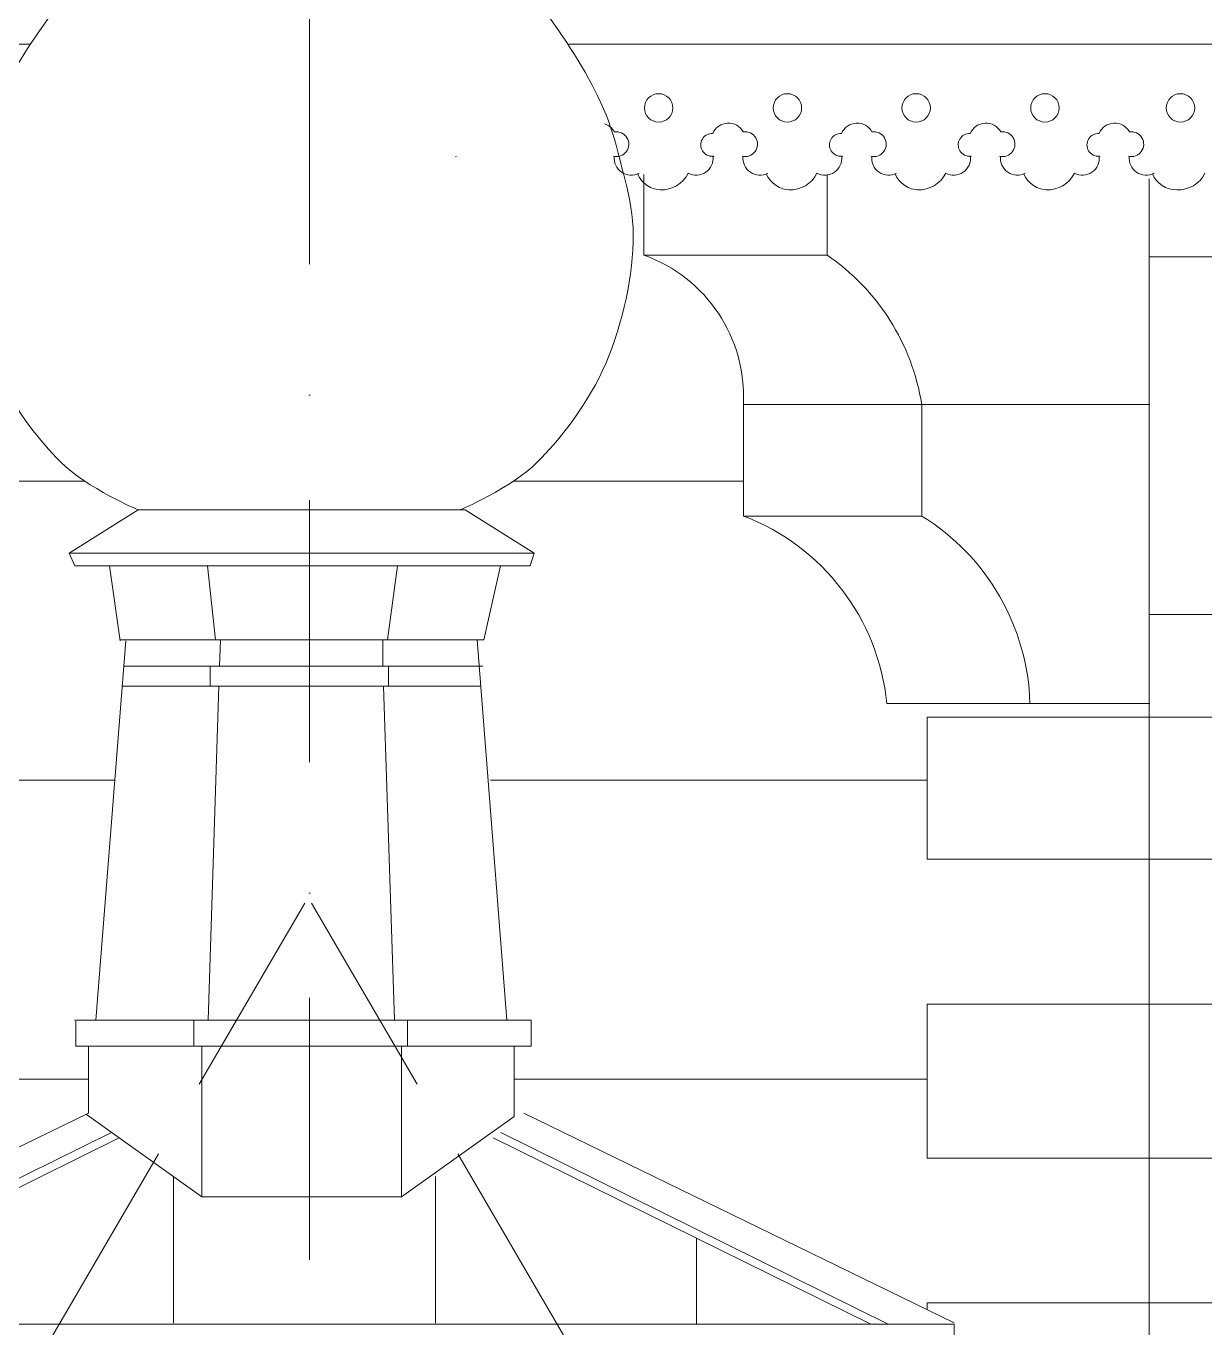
# Model space of a CAD drawing. Header units: millimetres. Extents: x 2399 to 111977, y 1313 to 59551.
# Drawn here: x 15164 to 16752, y 41898 to 43652 of the extents above; entities that cross this region are included whole.
import ezdxf

# ---------------------------------------------------------------- set-up
doc = ezdxf.new("R2010")
doc.units = ezdxf.units.MM
doc.linetypes.add('Невидимая', pattern=[391.222223, 282.222223, -109])
doc.linetypes.add('Штрихпунктирная', pattern=[670.277762, 352.777767, -176.388884, 0, -141.111112])
doc.layers.add('hatch1', color=7, linetype='Continuous', lineweight=20, true_color=0x6a6a6a)
doc.layers.add('main line', color=7, linetype='Continuous', lineweight=13)

msp = doc.modelspace()

# ---------------------------------------------------------------- linework, layer by layer
at = {"layer": 'hatch1', "color": 251, "linetype": 'Невидимая', "lineweight": 20, "true_color": 0x6a6a6a}
for p, q in [((15002.4428, 41550.863), (15546.8098, 42484.1677)), ((16084.5585, 41550.863), (15540.1915, 42484.1677))]:
    msp.add_line(p, q, dxfattribs=at)
at = {"layer": 'main line', "color": 7, "linetype": 'Штрихпунктирная', "lineweight": 13}
msp.add_line((15545.2827, 57761.4746), (15545.2827, 33588.1714), dxfattribs=at)
at = {"layer": 'main line', "color": 7, "linetype": 'Continuous', "lineweight": 13}
for p, q in [((11583.8755, 43627.3017), (15169.6241, 43627.3017)), ((15893.1107, 43627.3017), (19494.0329, 43627.3017)), ((15995.6157, 43343.0785), (15995.6157, 43451.7635)), ((16242.4555, 43343.0785), (16242.4555, 43451.7635)), ((16676.5909, 43445.6337), (16676.5909, 40722.3835)), ((16242.4555, 43343.0785), (15995.6157, 43343.0785)), ((16677.3808, 43340.5942), (16969.3407, 43340.5942)), ((16677.3808, 43141.7935), (16129.7916, 43141.7935)), ((16129.7916, 42991.7131), (16129.7916, 43141.7935)), ((16370.0902, 42991.7131), (16370.0902, 43141.7935)), ((14958.4114, 43038.6601), (15242.6365, 43038.6601)), ((16129.7916, 43038.6601), (15820.0983, 43038.6601)), ((15314.3786, 43000.0721), (15221.5652, 42941.4861)), ((15314.3786, 43000.0721), (15755.0197, 43000.0721)), ((15755.0197, 43000.0721), (15848.1657, 42941.4861)), ((16370.0902, 42991.7131), (16129.7916, 42991.7131)), ((15221.5652, 42941.4861), (15229.1128, 42924.5046)), ((15221.5652, 42941.4861), (15848.1657, 42941.4861)), ((15842.8247, 42924.5046), (15848.1657, 42941.4861)), ((15229.1128, 42924.5046), (15842.8247, 42924.5046)), ((15276.1056, 42924.5046), (15290.1333, 42823.5051)), ((15418.7513, 42824.9079), (15407.7926, 42924.5046)), ((15650.4056, 42824.9079), (15663.7125, 42924.5046)), ((15780.4014, 42824.9079), (15802.8457, 42924.5046)), ((16977.3808, 42859.2118), (16677.3808, 42859.2118)), ((15297.8655, 42823.5273), (15257.5185, 42313.0115)), ((15780.4014, 42824.9079), (15290.1333, 42824.9079)), ((15424.1685, 42789.402), (15425.3217, 42824.9079)), ((15644.2254, 42789.402), (15644.2254, 42824.9079)), ((15771.406, 42824.8822), (15811.0341, 42313.0115)), ((15295.1685, 42789.402), (15778.6776, 42789.402)), ((15411.7064, 42762.7765), (15411.7064, 42789.402)), ((15651.9711, 42762.7765), (15651.9711, 42789.402)), ((15293.0642, 42762.7765), (15776.2142, 42762.7765)), ((15408.6955, 42313.0115), (15423.3037, 42762.7765)), ((15659.6984, 42313.0115), (15645.0902, 42762.7765)), ((16677.3808, 42739.2235), (16323.1004, 42739.2235)), ((16377.3808, 42720.8545), (16977.3808, 42720.8545)), ((16377.3808, 42720.8545), (16377.3808, 42529.3851)), ((14710.8222, 42636.0902), (15283.052, 42636.0902)), ((16377.3808, 42636.0902), (15789.3669, 42636.0902)), ((16377.3808, 42529.3851), (16977.3808, 42529.3851)), ((16979.7001, 42334.5065), (16377.3808, 42334.5065)), ((16377.3808, 42334.5065), (16377.3808, 42126.8152)), ((15228.8317, 42313.0115), (15844.0015, 42313.0115)), ((15230.4548, 42277.3024), (15230.4548, 42311.3883)), ((15389.7028, 42277.7174), (15389.7028, 42313.0115)), ((15677.5498, 42277.3024), (15677.5498, 42313.0115)), ((15844.0015, 42277.3024), (15844.0015, 42313.0115)), ((15230.4548, 42277.8016), (15844.0015, 42277.8016)), ((15247.5589, 42187.4902), (15247.5589, 42277.8016)), ((15400.222, 42074.7948), (15400.222, 42277.8016)), ((15669.1762, 42074.7948), (15669.1762, 42277.8016)), ((15821.1213, 42183.2161), (15821.1213, 42277.8016)), ((14710.8222, 42233.5202), (15247.5589, 42233.5202)), ((16377.3808, 42233.5202), (15821.1213, 42233.5202)), ((14667.9212, 41905.4422), (15247.5589, 42187.4902)), ((15244.9174, 42185.5912), (15400.222, 42074.7948)), ((15669.1762, 42074.7948), (15821.1213, 42183.2161)), ((16413.877, 41905.4422), (15834.2393, 42187.4902)), ((14756.8088, 41903.2517), (15278.5293, 42161.6121)), ((15288.8663, 42154.2375), (14780.4533, 41903.2517)), ((15792.9318, 42154.2375), (16301.3449, 41903.2517)), ((16324.9894, 41903.2517), (15803.2689, 42161.6121)), ((16377.3808, 42126.8152), (16977.3808, 42126.8152)), ((15361.9448, 42102.1023), (15361.9448, 41904.9221)), ((15715.1706, 42102.1023), (15715.1706, 41904.9221)), ((15400.222, 42074.7948), (15669.1762, 42074.7948)), ((16066.5742, 42019.1498), (16066.5742, 41903.2517)), ((16979.7001, 41931.9366), (16377.3808, 41931.9366)), ((16377.3808, 41931.9366), (16377.3808, 41923.201)), ((14667.9212, 41903.2517), (16413.877, 41903.2517)), ((16413.877, 41903.2517), (16413.877, 41881.3651))]:
    msp.add_line(p, q, dxfattribs=at)
at = {"layer": 'main line', "color": 7, "linetype": 'Continuous', "lineweight": 13, "flags": 128}
for points in [[(15954.7737, 43476.1599, 1.219803903), (15956.2041, 43508.8418, 0.199841673), (15942.6825, 43519.8713)], [(15954.7737, 43476.1599, 1.219803903), (15956.2041, 43508.8418, 0.199841673), (15942.6825, 43519.8713)], [(15954.7737, 43476.1599, 1.219803903), (15956.2041, 43508.8418, 0.199841673), (15942.6825, 43519.8713)], [(15954.7737, 43476.1599, 1.219803903), (15956.2041, 43508.8418, 0.199841673), (15942.6825, 43519.8713)], [(15954.7737, 43476.1599, 1.219803903), (15956.2041, 43508.8418, 0.199841673), (15942.6825, 43519.8713)], [(15954.7737, 43476.1599, 1.219803903), (15956.2041, 43508.8418, 0.199841673), (15942.6825, 43519.8713)], [(16128.1857, 43476.1599, 1.219803903), (16129.6161, 43508.8418, 0.63216014), (16088.6521, 43506.8436, 1.067465283), (16088.8868, 43476.1599, -0.60309642), (16055.4951, 43453.3936)], [(16128.1857, 43476.1599, 1.219803903), (16129.6161, 43508.8418, 0.63216014), (16088.6521, 43506.8436, 1.067465283), (16088.8868, 43476.1599, -0.60309642), (16055.4951, 43453.3936)], [(16128.1857, 43476.1599, 1.219803903), (16129.6161, 43508.8418, 0.63216014), (16088.6521, 43506.8436, 1.067465283), (16088.8868, 43476.1599, -0.60309642), (16055.4951, 43453.3936)], [(16128.1857, 43476.1599, 1.219803903), (16129.6161, 43508.8418, 0.63216014), (16088.6521, 43506.8436, 1.067465283), (16088.8868, 43476.1599, -0.60309642), (16055.4951, 43453.3936)], [(16128.1857, 43476.1599, 1.219803903), (16129.6161, 43508.8418, 0.63216014), (16088.6521, 43506.8436, 1.067465283), (16088.8868, 43476.1599, -0.60309642), (16055.4951, 43453.3936)], [(16128.1857, 43476.1599, 1.219803903), (16129.6161, 43508.8418, 0.63216014), (16088.6521, 43506.8436, 1.067465283), (16088.8868, 43476.1599, -0.60309642), (16055.4951, 43453.3936)], [(16301.5976, 43476.1599, 1.219803903), (16303.0281, 43508.8418, 0.63216014), (16262.064, 43506.8436, 1.067465283), (16262.2988, 43476.1599, -0.60309642), (16228.907, 43453.3936)], [(16301.5976, 43476.1599, 1.219803903), (16303.0281, 43508.8418, 0.63216014), (16262.064, 43506.8436, 1.067465283), (16262.2988, 43476.1599, -0.60309642), (16228.907, 43453.3936)], [(16301.5976, 43476.1599, 1.219803903), (16303.0281, 43508.8418, 0.63216014), (16262.064, 43506.8436, 1.067465283), (16262.2988, 43476.1599, -0.60309642), (16228.907, 43453.3936)], [(16301.5976, 43476.1599, 1.219803903), (16303.0281, 43508.8418, 0.63216014), (16262.064, 43506.8436, 1.067465283), (16262.2988, 43476.1599, -0.60309642), (16228.907, 43453.3936)], [(16301.5976, 43476.1599, 1.219803903), (16303.0281, 43508.8418, 0.63216014), (16262.064, 43506.8436, 1.067465283), (16262.2988, 43476.1599, -0.60309642), (16228.907, 43453.3936)], [(16301.5976, 43476.1599, 1.219803903), (16303.0281, 43508.8418, 0.63216014), (16262.064, 43506.8436, 1.067465283), (16262.2988, 43476.1599, -0.60309642), (16228.907, 43453.3936)], [(16475.0096, 43476.1599, 1.219803903), (16476.44, 43508.8418, 0.63216014), (16435.476, 43506.8436, 1.067465283), (16435.7108, 43476.1599, -0.60309642), (16402.319, 43453.3936)], [(16475.0096, 43476.1599, 1.219803903), (16476.44, 43508.8418, 0.63216014), (16435.476, 43506.8436, 1.067465283), (16435.7108, 43476.1599, -0.60309642), (16402.319, 43453.3936)], [(16475.0096, 43476.1599, 1.219803903), (16476.44, 43508.8418, 0.63216014), (16435.476, 43506.8436, 1.067465283), (16435.7108, 43476.1599, -0.60309642), (16402.319, 43453.3936)], [(16475.0096, 43476.1599, 1.219803903), (16476.44, 43508.8418, 0.63216014), (16435.476, 43506.8436, 1.067465283), (16435.7108, 43476.1599, -0.60309642), (16402.319, 43453.3936)], [(16475.0096, 43476.1599, 1.219803903), (16476.44, 43508.8418, 0.63216014), (16435.476, 43506.8436, 1.067465283), (16435.7108, 43476.1599, -0.60309642), (16402.319, 43453.3936)], [(16475.0096, 43476.1599, 1.219803903), (16476.44, 43508.8418, 0.63216014), (16435.476, 43506.8436, 1.067465283), (16435.7108, 43476.1599, -0.60309642), (16402.319, 43453.3936)], [(16648.4216, 43476.1599, 1.219803903), (16649.852, 43508.8418, 0.63216014), (16608.888, 43506.8436, 1.067465283), (16609.1227, 43476.1599, -0.60309642), (16575.731, 43453.3936)], [(16648.4216, 43476.1599, 1.219803903), (16649.852, 43508.8418, 0.63216014), (16608.888, 43506.8436, 1.067465283), (16609.1227, 43476.1599, -0.60309642), (16575.731, 43453.3936)], [(16648.4216, 43476.1599, 1.219803903), (16649.852, 43508.8418, 0.63216014), (16608.888, 43506.8436, 1.067465283), (16609.1227, 43476.1599, -0.60309642), (16575.731, 43453.3936)], [(16648.4216, 43476.1599, 1.219803903), (16649.852, 43508.8418, 0.63216014), (16608.888, 43506.8436, 1.067465283), (16609.1227, 43476.1599, -0.60309642), (16575.731, 43453.3936)], [(16648.4216, 43476.1599, 1.219803903), (16649.852, 43508.8418, 0.63216014), (16608.888, 43506.8436, 1.067465283), (16609.1227, 43476.1599, -0.60309642), (16575.731, 43453.3936)], [(16648.4216, 43476.1599, 1.219803903), (16649.852, 43508.8418, 0.63216014), (16608.888, 43506.8436, 1.067465283), (16609.1227, 43476.1599, -0.60309642), (16575.731, 43453.3936)], [(15743.2606, 43476.1599, -0.017938026), (15742.0893, 43475.916)], [(15743.2606, 43476.1599, -0.017938026), (15742.0893, 43475.916)], [(15743.2606, 43476.1599, -0.017938026), (15742.0893, 43475.916)], [(15743.2606, 43476.1599, -0.017938026), (15742.0893, 43475.916)], [(15743.2606, 43476.1599, -0.017938026), (15742.0893, 43475.916)], [(15743.2606, 43476.1599, -0.017938026), (15742.0893, 43475.916)], [(15955.9714, 43476.1599, 0.60309642), (15989.3632, 43453.3936)], [(15955.9714, 43476.1599, 0.60309642), (15989.3632, 43453.3936)], [(15955.9714, 43476.1599, 0.60309642), (15989.3632, 43453.3936)], [(15955.9714, 43476.1599, 0.60309642), (15989.3632, 43453.3936)], [(15955.9714, 43476.1599, 0.60309642), (15989.3632, 43453.3936)], [(15955.9714, 43476.1599, 0.60309642), (15989.3632, 43453.3936)], [(16090.0845, 43476.1599, -0.017938026), (16088.9132, 43475.916)], [(16090.0845, 43476.1599, -0.017938026), (16088.9132, 43475.916)], [(16090.0845, 43476.1599, -0.017938026), (16088.9132, 43475.916)], [(16090.0845, 43476.1599, -0.017938026), (16088.9132, 43475.916)], [(16090.0845, 43476.1599, -0.017938026), (16088.9132, 43475.916)], [(16090.0845, 43476.1599, -0.017938026), (16088.9132, 43475.916)], [(16129.3834, 43476.1599, 0.60309642), (16162.7751, 43453.3936)], [(16129.3834, 43476.1599, 0.60309642), (16162.7751, 43453.3936)], [(16129.3834, 43476.1599, 0.60309642), (16162.7751, 43453.3936)], [(16129.3834, 43476.1599, 0.60309642), (16162.7751, 43453.3936)], [(16129.3834, 43476.1599, 0.60309642), (16162.7751, 43453.3936)], [(16129.3834, 43476.1599, 0.60309642), (16162.7751, 43453.3936)], [(16263.4965, 43476.1599, -0.017938026), (16262.3252, 43475.916)], [(16263.4965, 43476.1599, -0.017938026), (16262.3252, 43475.916)], [(16263.4965, 43476.1599, -0.017938026), (16262.3252, 43475.916)], [(16263.4965, 43476.1599, -0.017938026), (16262.3252, 43475.916)], [(16263.4965, 43476.1599, -0.017938026), (16262.3252, 43475.916)], [(16263.4965, 43476.1599, -0.017938026), (16262.3252, 43475.916)], [(16302.7953, 43476.1599, 0.60309642), (16336.1871, 43453.3936)], [(16302.7953, 43476.1599, 0.60309642), (16336.1871, 43453.3936)], [(16302.7953, 43476.1599, 0.60309642), (16336.1871, 43453.3936)], [(16302.7953, 43476.1599, 0.60309642), (16336.1871, 43453.3936)], [(16302.7953, 43476.1599, 0.60309642), (16336.1871, 43453.3936)], [(16302.7953, 43476.1599, 0.60309642), (16336.1871, 43453.3936)], [(16436.9085, 43476.1599, -0.017938026), (16435.7371, 43475.916)], [(16436.9085, 43476.1599, -0.017938026), (16435.7371, 43475.916)], [(16436.9085, 43476.1599, -0.017938026), (16435.7371, 43475.916)], [(16436.9085, 43476.1599, -0.017938026), (16435.7371, 43475.916)], [(16436.9085, 43476.1599, -0.017938026), (16435.7371, 43475.916)], [(16436.9085, 43476.1599, -0.017938026), (16435.7371, 43475.916)], [(16476.2073, 43476.1599, 0.60309642), (16509.5991, 43453.3936)], [(16476.2073, 43476.1599, 0.60309642), (16509.5991, 43453.3936)], [(16476.2073, 43476.1599, 0.60309642), (16509.5991, 43453.3936)], [(16476.2073, 43476.1599, 0.60309642), (16509.5991, 43453.3936)], [(16476.2073, 43476.1599, 0.60309642), (16509.5991, 43453.3936)], [(16476.2073, 43476.1599, 0.60309642), (16509.5991, 43453.3936)], [(16610.3204, 43476.1599, -0.017938026), (16609.1491, 43475.916)], [(16610.3204, 43476.1599, -0.017938026), (16609.1491, 43475.916)], [(16610.3204, 43476.1599, -0.017938026), (16609.1491, 43475.916)], [(16610.3204, 43476.1599, -0.017938026), (16609.1491, 43475.916)], [(16610.3204, 43476.1599, -0.017938026), (16609.1491, 43475.916)], [(16610.3204, 43476.1599, -0.017938026), (16609.1491, 43475.916)], [(16649.6193, 43476.1599, 0.60309642), (16683.011, 43453.3936)], [(16649.6193, 43476.1599, 0.60309642), (16683.011, 43453.3936)], [(16649.6193, 43476.1599, 0.60309642), (16683.011, 43453.3936)], [(16649.6193, 43476.1599, 0.60309642), (16683.011, 43453.3936)], [(16649.6193, 43476.1599, 0.60309642), (16683.011, 43453.3936)], [(16649.6193, 43476.1599, 0.60309642), (16683.011, 43453.3936)], [(15987.2487, 43452.4088, 0.304535594), (16020.0221, 43431.0501)], [(15987.2487, 43452.4088, 0.304535594), (16020.0221, 43431.0501)], [(15987.2487, 43452.4088, 0.304535594), (16020.0221, 43431.0501)], [(15987.2487, 43452.4088, 0.304535594), (16020.0221, 43431.0501)], [(15987.2487, 43452.4088, 0.304535594), (16020.0221, 43431.0501)], [(15987.2487, 43452.4088, 0.304535594), (16020.0221, 43431.0501)], [(16017.5674, 43431.0501, 0.304535594), (16055.4951, 43453.3936)], [(16017.5674, 43431.0501, 0.304535594), (16055.4951, 43453.3936)], [(16017.5674, 43431.0501, 0.304535594), (16055.4951, 43453.3936)], [(16017.5674, 43431.0501, 0.304535594), (16055.4951, 43453.3936)], [(16017.5674, 43431.0501, 0.304535594), (16055.4951, 43453.3936)], [(16017.5674, 43431.0501, 0.304535594), (16055.4951, 43453.3936)], [(16160.6607, 43452.4088, 0.304535594), (16193.4341, 43431.0501)], [(16160.6607, 43452.4088, 0.304535594), (16193.4341, 43431.0501)], [(16160.6607, 43452.4088, 0.304535594), (16193.4341, 43431.0501)], [(16160.6607, 43452.4088, 0.304535594), (16193.4341, 43431.0501)], [(16160.6607, 43452.4088, 0.304535594), (16193.4341, 43431.0501)], [(16160.6607, 43452.4088, 0.304535594), (16193.4341, 43431.0501)], [(16190.9793, 43431.0501, 0.304535594), (16228.907, 43453.3936)], [(16190.9793, 43431.0501, 0.304535594), (16228.907, 43453.3936)], [(16190.9793, 43431.0501, 0.304535594), (16228.907, 43453.3936)], [(16190.9793, 43431.0501, 0.304535594), (16228.907, 43453.3936)], [(16190.9793, 43431.0501, 0.304535594), (16228.907, 43453.3936)], [(16190.9793, 43431.0501, 0.304535594), (16228.907, 43453.3936)], [(16334.0727, 43452.4088, 0.304535594), (16366.846, 43431.0501)], [(16334.0727, 43452.4088, 0.304535594), (16366.846, 43431.0501)], [(16334.0727, 43452.4088, 0.304535594), (16366.846, 43431.0501)], [(16334.0727, 43452.4088, 0.304535594), (16366.846, 43431.0501)], [(16334.0727, 43452.4088, 0.304535594), (16366.846, 43431.0501)], [(16334.0727, 43452.4088, 0.304535594), (16366.846, 43431.0501)], [(16364.3913, 43431.0501, 0.304535594), (16402.319, 43453.3936)], [(16364.3913, 43431.0501, 0.304535594), (16402.319, 43453.3936)], [(16364.3913, 43431.0501, 0.304535594), (16402.319, 43453.3936)], [(16364.3913, 43431.0501, 0.304535594), (16402.319, 43453.3936)], [(16364.3913, 43431.0501, 0.304535594), (16402.319, 43453.3936)], [(16364.3913, 43431.0501, 0.304535594), (16402.319, 43453.3936)], [(16507.4846, 43452.4088, 0.304535594), (16540.258, 43431.0501)], [(16507.4846, 43452.4088, 0.304535594), (16540.258, 43431.0501)], [(16507.4846, 43452.4088, 0.304535594), (16540.258, 43431.0501)], [(16507.4846, 43452.4088, 0.304535594), (16540.258, 43431.0501)], [(16507.4846, 43452.4088, 0.304535594), (16540.258, 43431.0501)], [(16507.4846, 43452.4088, 0.304535594), (16540.258, 43431.0501)], [(16537.8033, 43431.0501, 0.304535594), (16575.731, 43453.3936)], [(16537.8033, 43431.0501, 0.304535594), (16575.731, 43453.3936)], [(16537.8033, 43431.0501, 0.304535594), (16575.731, 43453.3936)], [(16537.8033, 43431.0501, 0.304535594), (16575.731, 43453.3936)], [(16537.8033, 43431.0501, 0.304535594), (16575.731, 43453.3936)], [(16537.8033, 43431.0501, 0.304535594), (16575.731, 43453.3936)], [(16680.8966, 43452.4088, 0.304535594), (16713.67, 43431.0501)], [(16680.8966, 43452.4088, 0.304535594), (16713.67, 43431.0501)], [(16680.8966, 43452.4088, 0.304535594), (16713.67, 43431.0501)], [(16680.8966, 43452.4088, 0.304535594), (16713.67, 43431.0501)], [(16680.8966, 43452.4088, 0.304535594), (16713.67, 43431.0501)], [(16680.8966, 43452.4088, 0.304535594), (16713.67, 43431.0501)], [(16713.67, 43431.0501, 0.304535594), (16751.5977, 43453.3936)], [(16713.67, 43431.0501, 0.304535594), (16751.5977, 43453.3936)], [(16713.67, 43431.0501, 0.304535594), (16751.5977, 43453.3936)], [(16713.67, 43431.0501, 0.304535594), (16751.5977, 43453.3936)], [(16713.67, 43431.0501, 0.304535594), (16751.5977, 43453.3936)], [(16713.67, 43431.0501, 0.304535594), (16751.5977, 43453.3936)]]:
    msp.add_lwpolyline(points, format="xyb", dxfattribs=at)
at = {"layer": 'main line', "color": 7, "linetype": 'Continuous', "lineweight": 13}
for centre in [(16015.7604, 43541.2726), (16015.7604, 43541.2726), (16015.7604, 43541.2726), (16015.7604, 43541.2726), (16015.7604, 43541.2726), (16015.7604, 43541.2726), (16189.1723, 43541.2726), (16189.1723, 43541.2726), (16189.1723, 43541.2726), (16189.1723, 43541.2726), (16189.1723, 43541.2726), (16189.1723, 43541.2726), (16362.5843, 43541.2726), (16362.5843, 43541.2726), (16362.5843, 43541.2726), (16362.5843, 43541.2726), (16362.5843, 43541.2726), (16362.5843, 43541.2726), (16535.9963, 43541.2726), (16535.9963, 43541.2726), (16535.9963, 43541.2726), (16535.9963, 43541.2726), (16535.9963, 43541.2726), (16535.9963, 43541.2726), (16718.5918, 43541.2726), (16718.5918, 43541.2726), (16718.5918, 43541.2726), (16718.5918, 43541.2726), (16718.5918, 43541.2726), (16718.5918, 43541.2726)]:
    msp.add_circle(centre, 19.1338, dxfattribs=at)
for centre, radius, start, end in [((15927.8467, 43152.5408), 202.2306, 356.9536438, 70.4209314), ((16073.2891, 43094.7011), 300.5138, 9.0157556, 55.7417599), ((16022.2835, 42709.1592), 302.3156, 5.707312, 69.1688225), ((16208.8149, 42730.2744), 307.1806, 1.6694391, 58.3305609)]:
    msp.add_arc(centre, radius, start, end, dxfattribs=at)
for points in [[(15314.3786, 43000.0721), (15314.3786, 43000.0721), (15245.6874, 43029.0496), (15210.115, 43064.5049), (15181.5824, 43092.9434), (15151.6116, 43132.8472), (15132.3406, 43168.204), (15104.631, 43219.0433), (15088.0882, 43281.6672), (15082.5751, 43339.5083), (15076.9474, 43398.5508), (15089.9806, 43433.3899), (15104.3973, 43490.8999), (15126.1838, 43577.8092), (15196.373, 43669.2863), (15253.6071, 43738.329), (15295.8766, 43789.3197), (15345.882, 43833.5425), (15386.7114, 43885.6889), (15416.3194, 43923.5035), (15441.1017, 43964.8822), (15459.1015, 44009.4311), (15479.513, 44059.9488), (15481.9248, 44117.8801), (15487.1448, 44143.3522)], [(15748.3562, 43000.0721), (15748.3562, 43000.0721), (15817.0474, 43029.0496), (15852.6198, 43064.5049), (15881.1523, 43092.9434), (15911.1232, 43132.8472), (15930.3942, 43168.204), (15958.1038, 43219.0433), (15974.6465, 43281.6672), (15980.1597, 43339.5083), (15985.7874, 43398.5508), (15972.7542, 43433.3899), (15958.3375, 43490.8999), (15936.5509, 43577.8092), (15866.3617, 43669.2863), (15809.1277, 43738.329), (15766.8582, 43789.3197), (15716.8528, 43833.5425), (15676.0233, 43885.6889), (15646.4154, 43923.5035), (15621.6331, 43964.8822), (15603.6332, 44009.4311), (15583.2218, 44059.9488), (15580.758, 44114.4823), (15575.5379, 44139.9544)]]:
    msp.add_open_spline(points, degree=3, knots=[0, 0, 0, 0, 1, 1, 1, 2, 2, 2, 3, 3, 3, 4, 4, 4, 5, 5, 5, 6, 6, 6, 7, 7, 7, 8, 8, 8, 8], dxfattribs=at)

doc.saveas('drawing.dxf')
